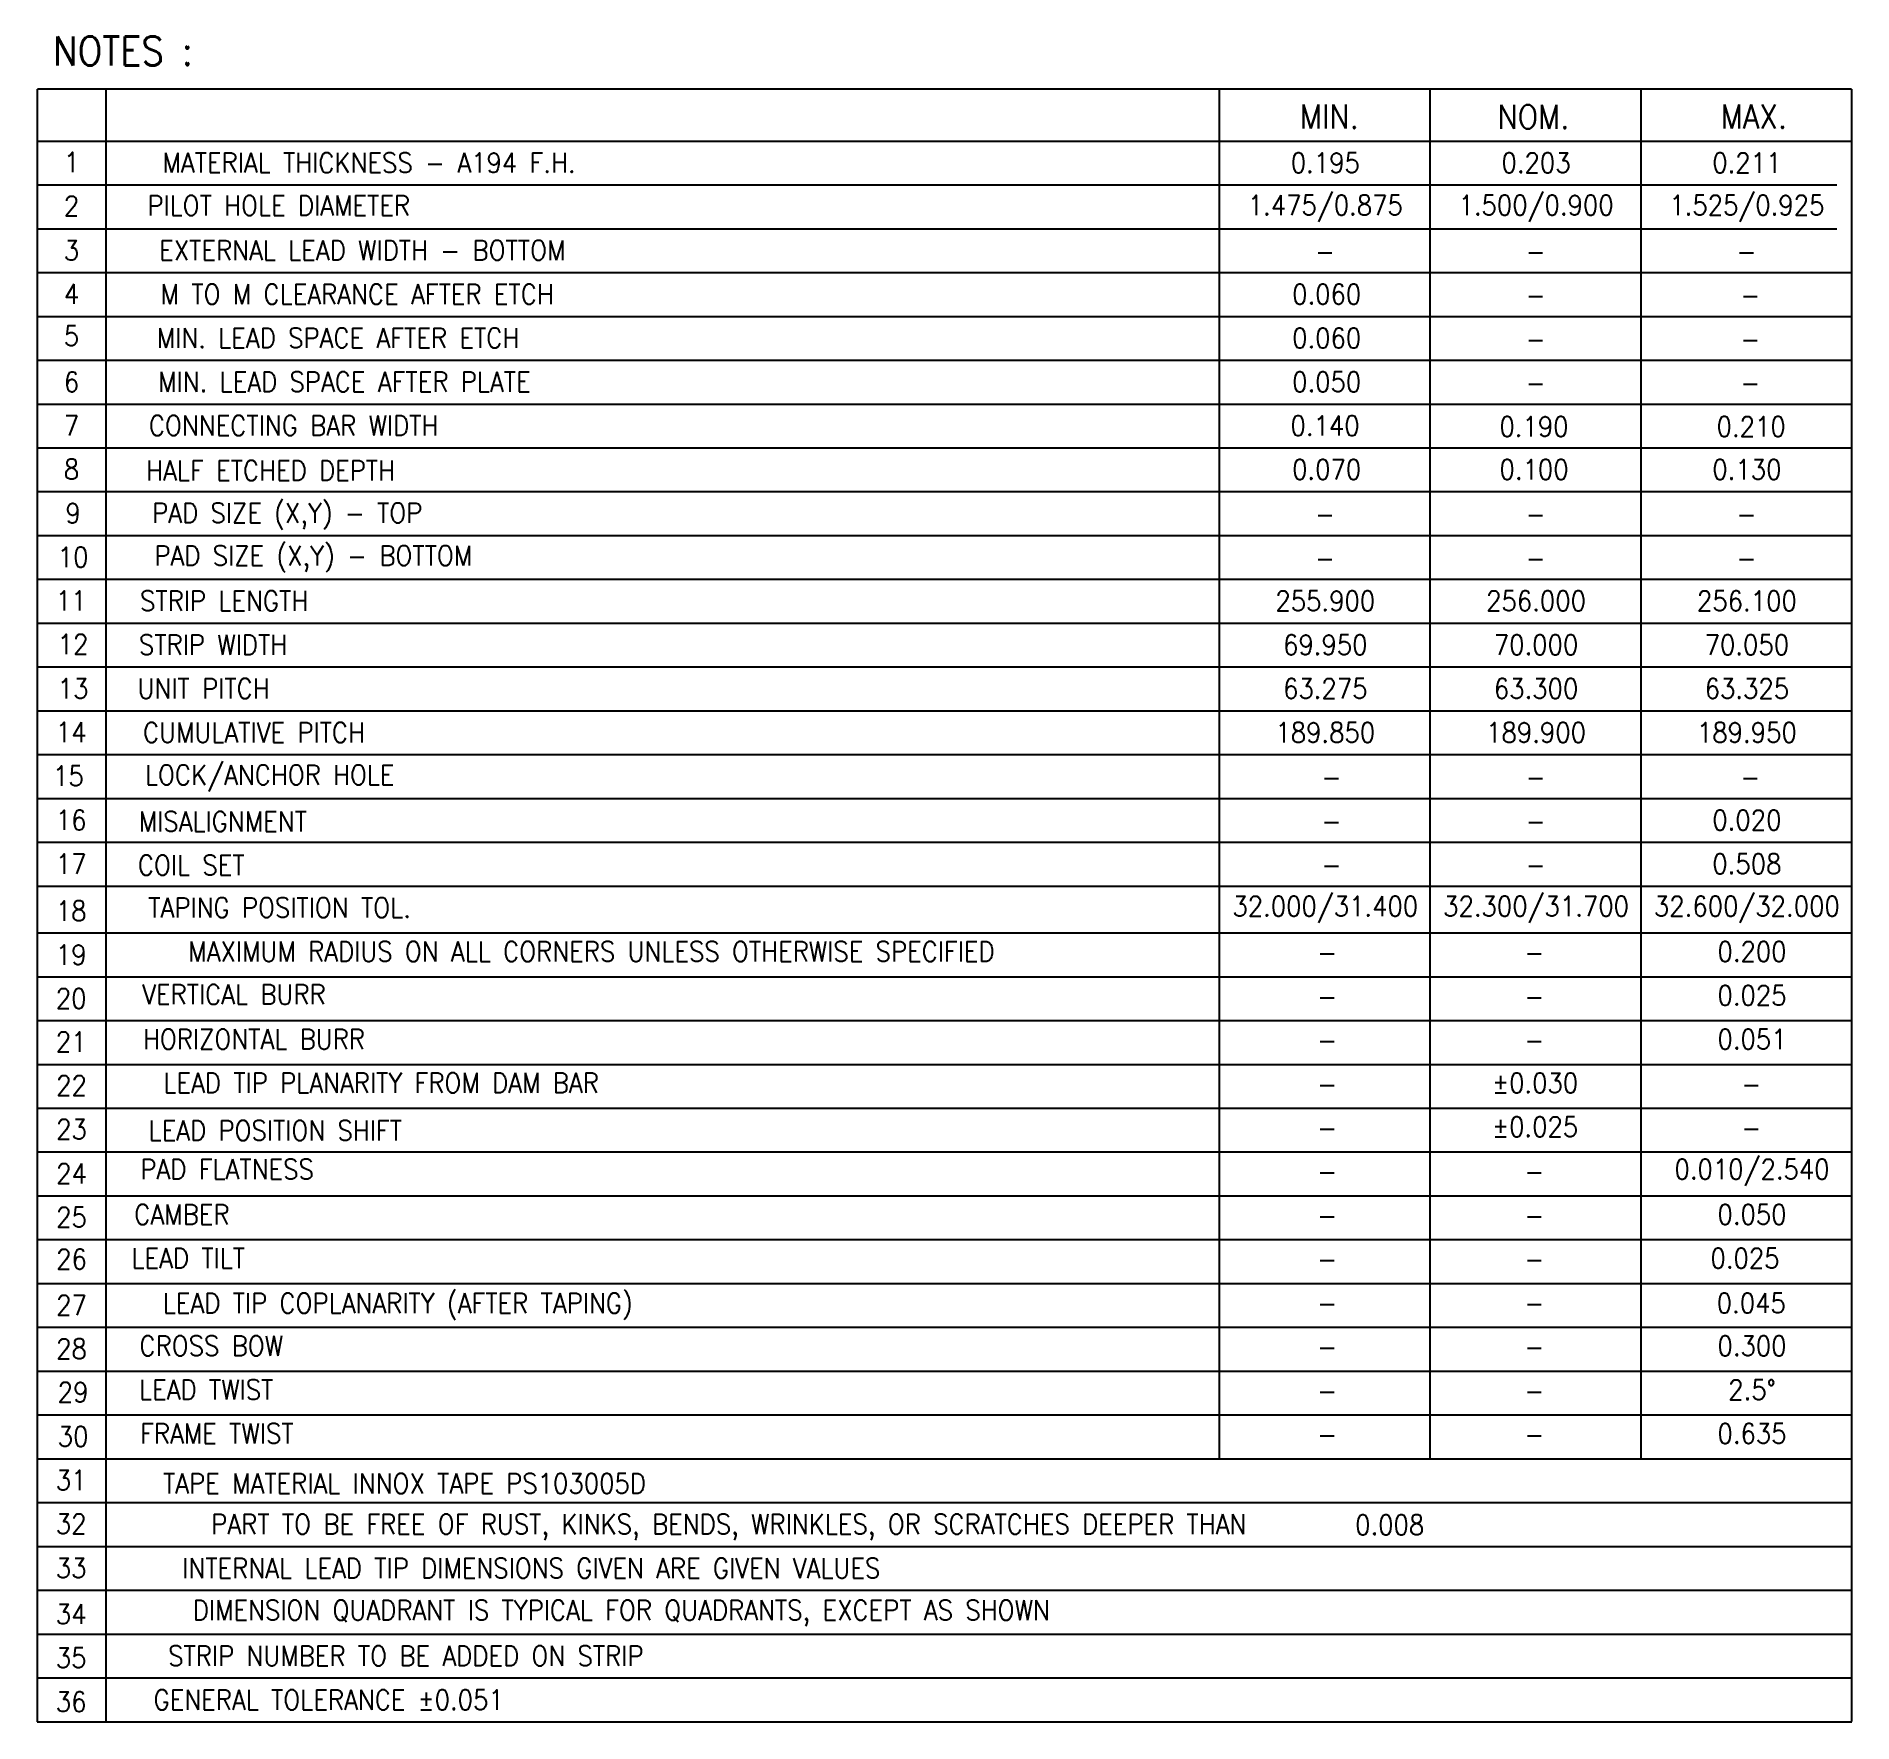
# Model space of a CAD drawing. Header units: millimetres. Extents: x 530.55 to 539.33, y 72.38 to 80.52.
import ezdxf
from ezdxf.enums import TextEntityAlignment as Align

# ---------------------------------------------------------------- set-up
doc = ezdxf.new("R2010")
doc.units = ezdxf.units.MM
doc.header["$LTSCALE"] = 0.5
doc.layers.add('NOTE', color=7, linetype='Continuous')
doc.styles.add('ROMANS', font='romans.shx')

msp = doc.modelspace()

# ---------------------------------------------------------------- linework, layer by layer
at = {"layer": 'NOTE', "color": 7}
for p, q in [((530.5581, 80.2644), (530.5581, 72.38)), ((530.5581, 72.38), (539.3245, 72.38))]:
    msp.add_line(p, q, dxfattribs=at)
at = {"layer": 'NOTE', "color": 3}
for p, q in [((530.8903, 72.38), (530.8903, 80.2644)), ((530.5581, 80.0135), (539.3245, 80.0135)), ((530.5581, 79.8018), (539.2526, 79.8018)), ((530.5581, 79.5902), (539.2526, 79.5902)), ((530.5581, 79.3786), (539.3245, 79.3786)), ((530.5581, 79.1669), (539.3245, 79.1669)), ((530.5581, 78.9553), (539.3245, 78.9553)), ((530.5581, 78.7436), (539.3245, 78.7436)), ((530.5581, 78.532), (539.3245, 78.532)), ((530.5581, 78.3204), (539.3245, 78.3204)), ((530.5581, 78.1087), (539.3245, 78.1087)), ((530.5581, 77.8971), (539.3245, 77.8971)), ((530.5581, 77.6855), (539.3245, 77.6855)), ((530.5581, 77.4738), (539.3245, 77.4738)), ((530.5581, 77.2622), (539.3245, 77.2622)), ((530.5581, 77.0505), (539.3245, 77.0505)), ((530.5581, 76.8389), (539.3245, 76.8389)), ((530.5581, 76.6273), (539.3245, 76.6273)), ((530.5581, 76.4156), (539.3245, 76.4156)), ((530.5581, 76.1895), (539.3245, 76.1895)), ((530.5581, 75.9779), (539.3245, 75.9779)), ((530.5581, 75.7662), (539.3245, 75.7662)), ((530.5581, 75.5546), (539.3245, 75.5546)), ((530.5581, 75.343), (539.3245, 75.343)), ((530.5581, 75.1313), (539.3245, 75.1313)), ((530.5581, 74.9197), (539.3245, 74.9197)), ((530.5581, 74.708), (539.3245, 74.708)), ((530.5581, 74.4964), (539.3245, 74.4964)), ((530.5581, 74.2848), (539.3245, 74.2848)), ((530.5581, 74.0731), (539.3245, 74.0731)), ((530.5581, 73.8615), (539.3245, 73.8615)), ((530.5581, 73.6499), (539.3245, 73.6499)), ((530.5581, 73.4382), (539.3245, 73.4382)), ((530.5581, 73.4382), (539.3245, 73.4382)), ((530.5581, 73.2266), (539.3245, 73.2266)), ((530.5581, 73.0149), (539.3245, 73.0149)), ((530.5581, 72.8033), (539.3245, 72.8033)), ((530.5581, 72.5917), (539.3245, 72.5917))]:
    msp.add_line(p, q, dxfattribs=at)
at = {"layer": 'NOTE', "color": 7, "const_width": 0.00962}
for points in [[(530.5581, 80.2644), (539.3245, 80.2644)], [(536.2694, 73.6499), (536.2694, 80.2644)], [(537.2878, 73.6499), (537.2878, 80.2644)], [(538.3062, 73.6499), (538.3062, 80.2644)], [(539.3245, 72.38), (539.3245, 80.2644)]]:
    msp.add_lwpolyline(points, dxfattribs=at)

# ---------------------------------------------------------------- texts
at = {"layer": 'NOTE', "color": 7, "style": 'ROMANS', "width": 0.9}
for s, height, p in [('NOTES :', 0.14018, (530.9722, 80.4493)), ('MIN.', 0.11544, (536.8011, 80.1318)), ('NOM.', 0.11544, (537.787, 80.1307)), ('MAX.', 0.11544, (538.8525, 80.1328))]:
    msp.add_text(s, height=height, dxfattribs=at).set_placement(p, align=Align.MIDDLE)
at = {"layer": 'NOTE', "color": 3, "style": 'ROMANS', "width": 0.9}
for s, height, p in [('1', 0.0962, (530.7236, 79.9115)), ('MATERIAL THICKNESS - A194 F.H. ', 0.096199, (532.1902, 79.9092)), ('0.195', 0.0962, (536.7813, 79.909)), ('0.203', 0.0962, (537.7997, 79.909)), ('0.211', 0.0962, (538.8181, 79.909)), ('2', 0.0962, (530.7236, 79.6999)), ('PILOT HOLE DIAMETER', 0.096199, (531.7243, 79.7021)), ('1.475/0.875', 0.096199, (536.7813, 79.6973)), ('1.500/0.900', 0.096199, (537.7997, 79.6973)), ('1.525/0.925', 0.096199, (538.8181, 79.6973)), ('3', 0.0962, (530.7236, 79.4859)), ('EXTERNAL LEAD WIDTH - BOTTOM', 0.096199, (532.1283, 79.486)), ('-', 0.0962, (536.7794, 79.4812)), ('-', 0.0962, (537.7978, 79.4812)), ('-', 0.0962, (538.8161, 79.4812)), ('4', 0.0962, (530.7236, 79.275)), ('M TO M CLEARANCE AFTER ETCH', 0.096199, (532.1036, 79.2743)), ('0.060', 0.0962, (536.7881, 79.2741)), ('-', 0.0962, (537.7978, 79.2695)), ('-', 0.0962, (538.835, 79.2695)), ('5', 0.0962, (530.7236, 79.073)), ('MIN. LEAD SPACE AFTER ETCH', 0.096199, (532.0108, 79.0627)), ('0.060', 0.0962, (536.7881, 79.0624)), ('-', 0.0962, (537.7978, 79.0579)), ('-', 0.0962, (538.835, 79.0579)), ('6', 0.0962, (530.7236, 78.8502)), ('MIN. LEAD SPACE AFTER PLATE', 0.096199, (532.0417, 78.851)), ('0.050', 0.0962, (536.7881, 78.8508)), ('-', 0.0962, (537.7978, 78.8463)), ('-', 0.0962, (538.835, 78.8463)), ('7', 0.0962, (530.7236, 78.6401)), ('CONNECTING BAR WIDTH', 0.096199, (531.7964, 78.6394)), ('0.140', 0.0962, (536.7803, 78.6391)), ('0.190', 0.0962, (537.7896, 78.6346)), ('0.210', 0.0962, (538.8389, 78.6346)), ('8', 0.0962, (530.7236, 78.4285)), ('HALF ETCHED DEPTH', 0.096199, (531.6851, 78.4223)), ('0.070', 0.0962, (536.7879, 78.4275)), ('0.100', 0.0962, (537.79, 78.4275)), ('0.130', 0.0962, (538.8181, 78.4275)), ('PAD SIZE (X,Y) - TOP', 0.096199, (531.7655, 78.2106)), ('9', 0.0962, (530.7307, 78.2163)), ('-', 0.0962, (536.7794, 78.2114)), ('-', 0.0962, (537.7978, 78.2114)), ('-', 0.0962, (538.8161, 78.2114)), ('10', 0.0962, (530.7307, 78.0046)), ('PAD SIZE (X,Y) - BOTTOM', 0.096199, (531.8913, 78.0045)), ('-', 0.0962, (536.7794, 77.9997)), ('-', 0.0962, (537.7978, 77.9997)), ('-', 0.0962, (538.8161, 77.9997)), ('11', 0.0962, (530.7217, 77.7941)), ('STRIP LENGTH', 0.096199, (531.4604, 77.7929)), ('255.900', 0.0962, (536.7813, 77.7926)), ('256.000', 0.0962, (537.7997, 77.7926)), ('256.100', 0.0962, (538.8181, 77.7926)), ('12', 0.0962, (530.7307, 77.5836)), ('STRIP WIDTH', 0.096199, (531.4069, 77.5812)), ('69.950', 0.0962, (536.7813, 77.581)), ('70.000', 0.0962, (537.7997, 77.581)), ('70.050', 0.0962, (538.8181, 77.581)), ('13', 0.0962, (530.7307, 77.3697)), ('UNIT PITCH', 0.0962, (531.3614, 77.3696)), ('63.275', 0.0962, (536.7813, 77.3693)), ('63.300', 0.0962, (537.7997, 77.3693)), ('63.325', 0.0962, (538.8181, 77.3693)), ('14', 0.0962, (530.7217, 77.1592)), ('CUMULATIVE PITCH', 0.096199, (531.6048, 77.1572)), ('189.850', 0.0962, (536.7813, 77.1577)), ('189.900', 0.0962, (537.7997, 77.1577)), ('189.950', 0.0962, (538.8181, 77.1577)), ('15', 0.0962, (530.7082, 76.9474)), ('LOCK/ANCHOR HOLE', 0.096199, (531.681, 76.9453)), ('-', 0.0962, (536.8113, 76.9415)), ('-', 0.0962, (537.7978, 76.9415)), ('-', 0.0962, (538.835, 76.9415)), ('16', 0.0962, (530.7217, 76.7346)), ('MISALIGNMENT', 0.096199, (531.4542, 76.728)), ('-', 0.0962, (536.8113, 76.7299)), ('-', 0.0962, (537.7978, 76.7299)), ('0.020', 0.0962, (538.8181, 76.7344)), ('17', 0.0962, (530.7217, 76.5229)), ('COIL SET', 0.0962, (531.3017, 76.5167)), ('0.508', 0.0962, (538.8181, 76.5228)), ('-', 0.0962, (536.8113, 76.5183)), ('-', 0.0962, (537.7978, 76.5183)), ('TAPING POSITION TOL.', 0.096199, (531.7284, 76.3114)), ('32.000/31.400', 0.096199, (536.7813, 76.3111)), ('32.300/31.700', 0.096199, (537.7997, 76.3111)), ('32.600/32.000', 0.096199, (538.8181, 76.3111)), ('18', 0.0962, (530.7217, 76.2962)), ('19', 0.0962, (530.7217, 76.084)), ('MAXIMUM RADIUS ON ALL CORNERS UNLESS OTHERWISE SPECIFIED', 0.096199, (533.2354, 76.0998)), ('0.200', 0.0962, (538.8432, 76.0995)), ('-', 0.0962, (536.7901, 76.095)), ('-', 0.0962, (537.7916, 76.095)), ('20', 0.0962, (530.7217, 75.8724)), ('VERTICAL BURR', 0.096199, (531.5078, 75.8926)), ('0.025', 0.0962, (538.8432, 75.8878)), ('-', 0.0962, (536.7901, 75.8833)), ('-', 0.0962, (537.7916, 75.8833)), ('21', 0.0962, (530.7217, 75.6633)), ('HORIZONTAL BURR', 0.096199, (531.6047, 75.6765)), ('-', 0.0962, (536.7901, 75.6717)), ('-', 0.0962, (537.7916, 75.6717)), ('0.051', 0.0962, (538.8432, 75.6762)), ('22', 0.0962, (530.7236, 75.4527)), ('LEAD TIP PLANARITY FROM DAM BAR', 0.096199, (532.219, 75.4648)), ('%%P0.030', 0.0962, (537.7954, 75.4646)), ('-', 0.0962, (536.7901, 75.4601)), ('-', 0.0962, (538.8394, 75.4601)), ('23', 0.0962, (530.7236, 75.241)), ('LEAD POSITION SHIFT', 0.096199, (531.7078, 75.2351)), ('-', 0.0962, (536.7901, 75.2484)), ('-', 0.0962, (538.8394, 75.2484)), ('24', 0.0962, (530.7236, 75.027)), ('PAD FLATNESS', 0.096199, (531.4748, 75.0479)), ('0.010/2.540', 0.096199, (538.8432, 75.0413)), ('-', 0.0962, (536.7901, 75.0368)), ('-', 0.0962, (537.7916, 75.0368)), ('25', 0.0962, (530.7236, 74.8161)), ('CAMBER', 0.0962, (531.2564, 74.8299)), ('0.050', 0.0962, (538.8432, 74.8297)), ('-', 0.0962, (536.7901, 74.8252)), ('-', 0.0962, (537.7916, 74.8252)), ('26', 0.0962, (530.7236, 74.6141)), ('LEAD TILT', 0.0962, (531.2873, 74.6183)), ('-', 0.0962, (536.7901, 74.6135)), ('-', 0.0962, (537.7916, 74.6135)), ('0.025', 0.0962, (538.8094, 74.618)), ('27', 0.0962, (530.7236, 74.3913)), ('LEAD TIP COPLANARITY (AFTER TAPING)', 0.096199, (532.2994, 74.3943)), ('0.045', 0.0962, (538.8394, 74.4019)), ('-', 0.0962, (536.7901, 74.4019)), ('-', 0.0962, (537.7916, 74.4019)), ('28', 0.0962, (530.7236, 74.1812)), ('CROSS BOW', 0.0962, (531.3986, 74.195)), ('-', 0.0962, (536.7901, 74.1902)), ('-', 0.0962, (537.7916, 74.1902)), ('0.300', 0.0962, (538.8432, 74.1947)), ('29', 0.0962, (530.7307, 73.9713)), ('LEAD TWIST', 0.0962, (531.3739, 73.9834)), ('2.5%%d', 0.0962, (538.8432, 73.9831)), ('-', 0.0962, (536.7901, 73.9786)), ('-', 0.0962, (537.7916, 73.9786)), ('FRAME TWIST', 0.096199, (531.4254, 73.7717)), ('0.635', 0.0962, (538.8432, 73.7715)), ('30', 0.0962, (530.7307, 73.7574)), ('-', 0.0962, (536.7901, 73.767)), ('-', 0.0962, (537.7916, 73.767)), ('31', 0.0962, (530.7217, 73.5469)), ('TAPE MATERIAL INNOX TAPE PS103005D ', 0.096199, (532.3615, 73.5307)), ('32', 0.0962, (530.7217, 73.3353)), ('PART TO BE FREE OF RUST, KINKS, BENDS, WRINKLES, OR SCRATCHES DEEPER THAN', 0.096199, (533.899, 73.3191)), ('0.008', 0.0962, (537.0926, 73.3306)), ('33', 0.0962, (530.7217, 73.1223)), ('INTERNAL LEAD TIP DIMENSIONS GIVEN ARE GIVEN VALUES', 0.096199, (532.9447, 73.1214)), ('34', 0.0962, (530.7217, 72.8998)), ('DIMENSION QUADRANT IS TYPICAL FOR QUADRANTS, EXCEPT AS SHOWN', 0.096199, (533.3797, 72.904)), ('35', 0.0962, (530.7217, 72.6882)), ('STRIP NUMBER TO BE ADDED ON STRIP', 0.096199, (532.3386, 72.6975)), ('36', 0.0962, (530.7217, 72.4765)), ('GENERAL TOLERANCE %%P0.051', 0.096199, (531.9658, 72.4858))]:
    msp.add_text(s, height=height, dxfattribs=at).set_placement(p, align=Align.MIDDLE)
at = {"layer": 'NOTE', "color": 1, "style": 'ROMANS', "width": 0.9}
msp.add_text('%%P0.025', height=0.0962, dxfattribs=at).set_placement((537.7954, 75.2529), align=Align.MIDDLE)

doc.saveas('drawing.dxf')
